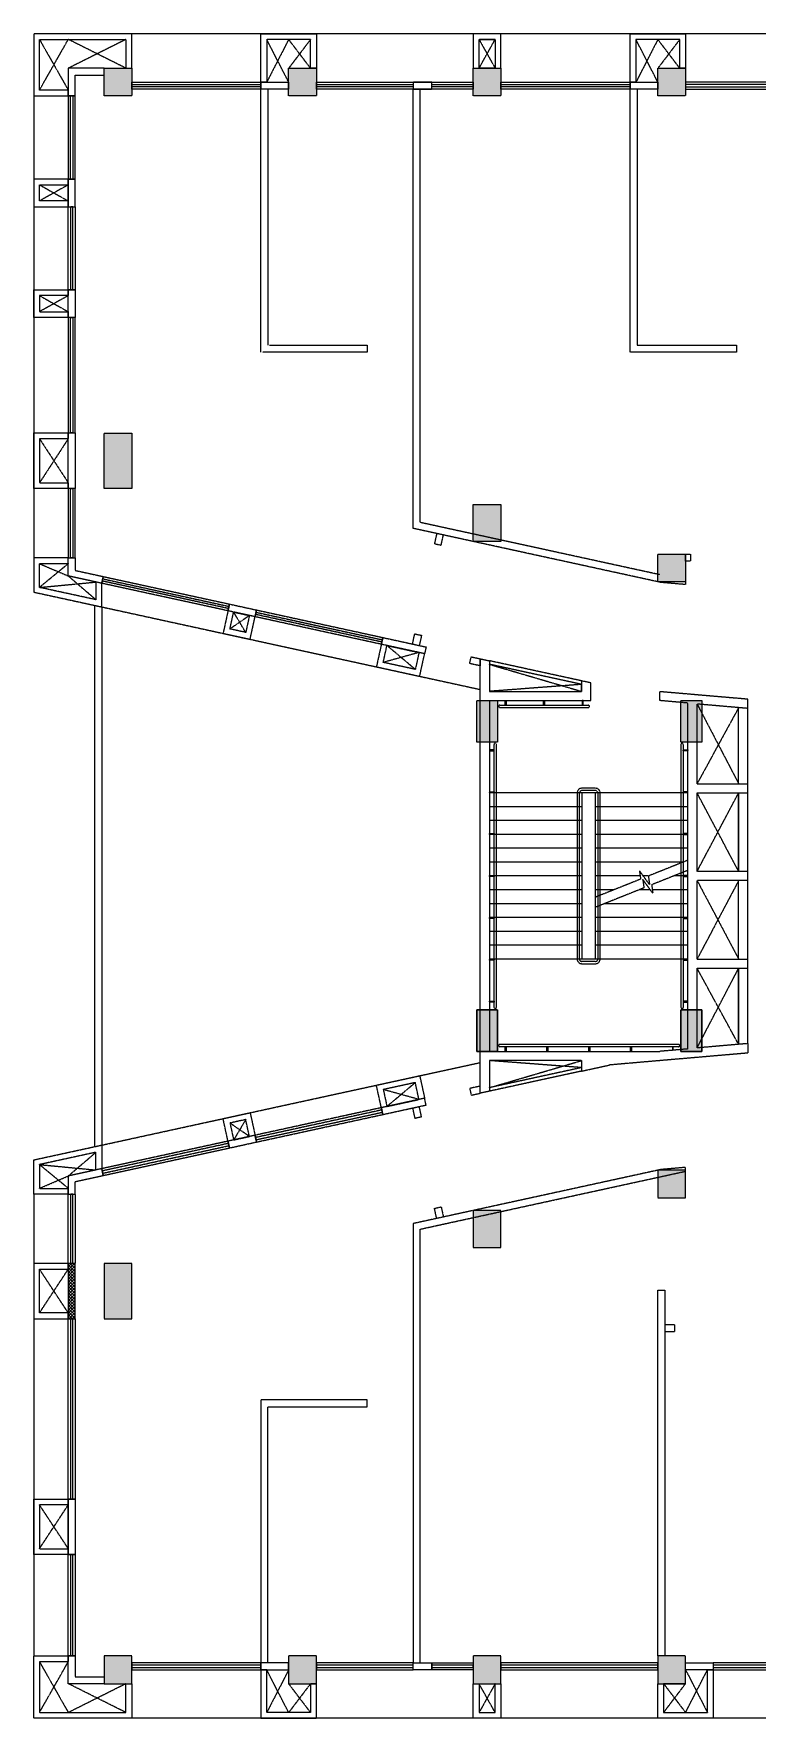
# Model space of a CAD drawing. Header units: millimetres. Extents: x -661525 to 498941, y 282148 to 1359693.
# Drawn here: x -301665 to -285985, y 640621 to 677121 of the extents above; entities that cross this region are included whole.
import ezdxf

# ---------------------------------------------------------------- set-up
doc = ezdxf.new("R2010")
doc.units = ezdxf.units.MM
doc.header["$LTSCALE"] = 2.5
doc.linetypes.add('CENTER', pattern=[2, 1.25, -0.25, 0.25, -0.25])
doc.layers.get('0').update_dxf_attribs({"linetype": 'CONTINUOUS'})
doc.layers.add('A-ANNO-GRID', color=5, linetype='CENTER')

# ---------------------------------------------------------------- blocks, each defined once
blk = doc.blocks.new('key')
h = blk.add_hatch(color=252)
h.dxf.hatch_style = 1
h.paths.add_polyline_path([(3332441, 685894), (3333041, 685894), (3333041, 685294), (3332441, 685294)])
h = blk.add_hatch(color=252)
h.dxf.hatch_style = 1
h.paths.add_polyline_path([(3336441, 685894), (3337041, 685894), (3337041, 685294), (3336441, 685294)])
h = blk.add_hatch(color=252)
h.dxf.hatch_style = 1
h.paths.add_polyline_path([(3340441, 685894), (3341041, 685894), (3341041, 685294), (3340441, 685294)])
h = blk.add_hatch(color=252)
h.dxf.hatch_style = 1
h.paths.add_polyline_path([(3344441, 685894), (3345041, 685894), (3345041, 685294), (3344441, 685294)])
h = blk.add_hatch(color=252)
h.dxf.hatch_style = 1
h.paths.add_polyline_path([(3332441, 677986), (3333041, 677986), (3333041, 676786), (3332441, 676786)])
h = blk.add_hatch(color=252)
h.dxf.hatch_style = 1
h.paths.add_polyline_path([(3340441, 676441), (3341041, 676441), (3341041, 675641), (3340441, 675641)])
h = blk.add_hatch(color=252)
h.dxf.hatch_style = 1
h.paths.add_polyline_path([(3344441, 675368), (3345041, 675368), (3345041, 674768), (3344441, 674768)])
h = blk.add_hatch(color=252)
h.dxf.hatch_style = 1
h.paths.add_polyline_path([(3340516, 672194), (3340966, 672194), (3340966, 671294), (3340516, 671294)])
h = blk.add_hatch(color=252)
h.dxf.hatch_style = 1
h.paths.add_polyline_path([(3344941, 672194), (3345391, 672194), (3345391, 671294), (3344941, 671294)])
h = blk.add_hatch(color=252)
h.dxf.hatch_style = 1
h.paths.add_polyline_path([(3340516, 664594), (3340966, 664594), (3340966, 665494), (3340516, 665494)])
h = blk.add_hatch(color=252)
h.dxf.hatch_style = 1
h.paths.add_polyline_path([(3344941, 664594), (3345391, 664594), (3345391, 665494), (3344941, 665494)])
h = blk.add_hatch(color=252)
h.dxf.hatch_style = 1
h.paths.add_polyline_path([(3344441, 661419), (3345041, 661419), (3345041, 662019), (3344441, 662019)])
h = blk.add_hatch(color=252)
h.dxf.hatch_style = 1
h.paths.add_polyline_path([(3340441, 660346), (3341041, 660346), (3341041, 661146), (3340441, 661146)])
h = blk.add_hatch()
h.set_pattern_fill('ANSI37', color=252, scale=15, style=0)
h.set_pattern_definition([(45, (3984066.85, -205581.88), (-33.6759605, 33.6759605), []), (135, (3984066.85, -205581.88), (-33.6759605, -33.6759605), [])])
h.paths.add_polyline_path([(3331816, 660001), (3331666, 660001), (3331666, 658801), (3331816, 658801)])
h = blk.add_hatch(color=252)
h.dxf.hatch_style = 1
h.paths.add_polyline_path([(3332441, 658801), (3333041, 658801), (3333041, 660001), (3332441, 660001)])
h = blk.add_hatch(color=252)
h.dxf.hatch_style = 1
h.paths.add_polyline_path([(3332441, 650894), (3333041, 650894), (3333041, 651494), (3332441, 651494)])
h = blk.add_hatch(color=252)
h.dxf.hatch_style = 1
h.paths.add_polyline_path([(3336441, 650894), (3337041, 650894), (3337041, 651494), (3336441, 651494)])
h = blk.add_hatch(color=252)
h.dxf.hatch_style = 1
h.paths.add_polyline_path([(3340441, 650894), (3341041, 650894), (3341041, 651494), (3340441, 651494)])
h = blk.add_hatch(color=252)
h.dxf.hatch_style = 1
h.paths.add_polyline_path([(3344441, 650894), (3345041, 650894), (3345041, 651494), (3344441, 651494)])
at = {"color": 252}
for p, q in [((3348441, 686644), (3333041, 686644)), ((3335841, 679744), (3335841, 685444)), ((3335991, 685444), (3335991, 679894)), ((3339141, 675924), (3339141, 685444)), ((3343841, 679744), (3343841, 685444)), ((3343991, 685444), (3343991, 679894)), ((3338141, 679744), (3335877, 679744)), ((3336027, 679894), (3338141, 679894)), ((3338141, 679894), (3338141, 679744)), ((3346148, 679744), (3343841, 679744)), ((3343991, 679894), (3346148, 679894)), ((3346148, 679894), (3346148, 679744)), ((3344507, 674754), (3339141, 675924)), ((3345041, 674708), (3344507, 674754)), ((3345041, 674768), (3345041, 674708)), ((3332241, 662531), (3332241, 674256)), ((3332391, 674224), (3340591, 672435)), ((3332391, 674224), (3332391, 662563)), ((3342786, 672622), (3340791, 673057)), ((3342786, 672545), (3340791, 672980)), ((3340791, 672394), (3342786, 672394)), ((3342986, 672194), (3342986, 672394)), ((3344486, 672394), (3344495, 672394)), ((3344486, 672194), (3344486, 672394)), ((3344486, 672394), (3346391, 672230)), ((3340791, 672194), (3340791, 664594)), ((3341016, 672094), (3342936, 672094)), ((3341016, 672044), (3342936, 672044)), ((3345091, 672141), (3344486, 672194)), ((3345091, 664646), (3345091, 672141)), ((3345291, 670394), (3345291, 672119)), ((3346391, 672024), (3345291, 672119)), ((3346191, 670394), (3346191, 672042)), ((3346391, 672024), (3346391, 672230)), ((3346391, 670394), (3346391, 672024)), ((3340891, 665544), (3340891, 671244)), ((3340941, 665544), (3340941, 671244)), ((3344941, 671244), (3344941, 665544)), ((3344991, 671244), (3344991, 665544)), ((3345091, 670194), (3340791, 670194)), ((3342691, 670194), (3342691, 666594)), ((3342741, 666594), (3342741, 670194)), ((3343091, 670294), (3342791, 670294)), ((3343091, 670244), (3342791, 670244)), ((3342791, 670194), (3342791, 666594)), ((3343091, 666594), (3343091, 670194)), ((3343141, 670194), (3343141, 666594)), ((3343191, 666594), (3343191, 670194)), ((3345291, 670394), (3346391, 670394)), ((3345291, 668494), (3345291, 670194)), ((3345291, 670194), (3346391, 670194)), ((3346191, 668494), (3346191, 670194)), ((3346391, 668494), (3346391, 670194)), ((3342791, 669894), (3340791, 669894)), ((3345091, 669894), (3343091, 669894)), ((3342791, 669594), (3340791, 669594)), ((3345091, 669594), (3343091, 669594)), ((3342791, 669294), (3340791, 669294)), ((3345091, 669294), (3343091, 669294)), ((3342791, 668994), (3340791, 668994)), ((3342791, 668694), (3340791, 668694)), ((3345091, 668994), (3343091, 668994)), ((3344988, 668694), (3343091, 668694)), ((3342791, 668394), (3340791, 668394)), ((3344058, 668394), (3343091, 668394)), ((3344238, 668394), (3344126, 668394)), ((3345091, 668394), (3344784, 668394)), ((3346391, 668494), (3345291, 668494)), ((3342791, 668094), (3340791, 668094)), ((3343488, 668094), (3343091, 668094)), ((3344278, 668094), (3344034, 668094)), ((3345091, 668094), (3344321, 668094)), ((3345291, 666594), (3345291, 668294)), ((3346391, 668294), (3345291, 668294)), ((3346191, 666594), (3346191, 668294)), ((3346391, 666594), (3346391, 668294)), ((3342791, 667794), (3340791, 667794)), ((3345091, 667794), (3343284, 667794)), ((3342791, 667494), (3340791, 667494)), ((3345091, 667494), (3343091, 667494)), ((3342791, 667194), (3340791, 667194)), ((3342791, 666894), (3340791, 666894)), ((3345091, 667194), (3343091, 667194)), ((3345091, 666894), (3343091, 666894)), ((3345091, 666594), (3340791, 666594)), ((3343091, 666544), (3342791, 666544)), ((3342791, 666494), (3343091, 666494)), ((3345291, 666594), (3346391, 666594)), ((3345291, 664668), (3345291, 666394)), ((3345291, 666394), (3346391, 666394)), ((3346191, 664745), (3346191, 666394)), ((3346391, 664763), (3346391, 666394)), ((3344891, 664744), (3341016, 664744)), ((3344891, 664694), (3341016, 664694)), ((3346391, 664763), (3345291, 664668)), ((3346391, 664763), (3346391, 664557)), ((3332391, 662563), (3340591, 664352)), ((3340791, 664594), (3344486, 664594)), ((3346391, 664557), (3343396, 664299)), ((3345091, 664646), (3344486, 664594)), ((3342786, 664242), (3340791, 663807)), ((3342786, 664165), (3340791, 663730)), ((3344507, 662033), (3339141, 660863)), ((3339291, 660742), (3345041, 661996)), ((3345041, 662080), (3344507, 662033)), ((3345041, 661996), (3345041, 662080)), ((3330916, 661501), (3330916, 651494)), ((3339141, 660863), (3339141, 651344)), ((3339291, 651344), (3339291, 660742)), ((3344801, 658669), (3344591, 658669)), ((3344801, 658519), (3344591, 658519)), ((3344801, 658669), (3344801, 658519)), ((3363266, 650144), (3333041, 650144))]:
    blk.add_line(p, q, dxfattribs=at)
for points in [[(3332916, 685894), (3333041, 685894), (3333041, 686644), (3330916, 686644), (3330916, 685294), (3331666, 685294), (3331666, 685419), (3331041, 685419), (3331041, 686519), (3332916, 686519)], [(3340566, 686519), (3340916, 686519), (3340916, 685894), (3341041, 685894), (3341041, 686644), (3340441, 686644), (3340441, 685894), (3340566, 685894)], [(3340916, 686519), (3340566, 686519), (3340916, 685894), (3340566, 685894)], [(3332441, 685894), (3331666, 685894), (3331666, 685294), (3331816, 685294), (3331816, 685744), (3332441, 685744)], [(3332441, 685894), (3333041, 685894), (3333041, 685294), (3332441, 685294)], [(3336441, 685894), (3337041, 685894), (3337041, 685294), (3336441, 685294)], [(3340441, 685894), (3341041, 685894), (3341041, 685294), (3340441, 685294)], [(3344441, 685894), (3345041, 685894), (3345041, 685294), (3344441, 685294)], [(3335841, 685444), (3333041, 685444), (3333041, 685594), (3335841, 685594)], [(3333041, 685544), (3335841, 685544), (3335841, 685494), (3333041, 685494)], [(3340441, 685444), (3337041, 685444), (3337041, 685594), (3340441, 685594)], [(3337041, 685544), (3339141, 685544), (3339141, 685494), (3337041, 685494)], [(3339541, 685544), (3340441, 685544), (3340441, 685494), (3339541, 685494)], [(3343841, 685444), (3341041, 685444), (3341041, 685594), (3343841, 685594)], [(3341041, 685544), (3343841, 685544), (3343841, 685494), (3341041, 685494)], [(3345041, 685444), (3347148, 685443), (3347148, 685593), (3345041, 685594)], [(3347148, 685544), (3345041, 685544), (3345041, 685494), (3347148, 685494)], [(3331666, 683494), (3331816, 683494), (3331816, 685294), (3331666, 685294)], [(3331716, 683494), (3331716, 685294), (3331766, 685294), (3331766, 683494)], [(3331041, 683369), (3331666, 683369), (3331666, 683494), (3330916, 683494), (3330916, 682894), (3331666, 682894), (3331666, 683019), (3331041, 683019)], [(3331816, 683494), (3331666, 683494), (3331666, 682894), (3331816, 682894)], [(3331666, 682894), (3331816, 682894), (3331816, 681094), (3331666, 681094)], [(3331716, 682894), (3331716, 681094), (3331766, 681094), (3331766, 682894)], [(3331041, 680619), (3331666, 680619), (3331666, 680494), (3330916, 680494), (3330916, 681094), (3331666, 681094), (3331666, 680969), (3331041, 680969)], [(3331816, 680494), (3331666, 680494), (3331666, 681094), (3331816, 681094)], [(3331666, 677994), (3331816, 677994), (3331816, 680494), (3331666, 680494)], [(3331716, 677994), (3331716, 680494), (3331766, 680494), (3331766, 677994)], [(3331041, 676911), (3331666, 676911), (3331666, 676786), (3330916, 676786), (3330916, 677994), (3331666, 677994), (3331666, 677869), (3331041, 677869)], [(3331666, 677994), (3331816, 677994), (3331816, 676786), (3331816, 676786), (3331666, 676786)], [(3332441, 677986), (3333041, 677986), (3333041, 676786), (3332441, 676786)], [(3331666, 675286), (3331816, 675286), (3331816, 676786), (3331666, 676786)], [(3331716, 675286), (3331716, 676786), (3331766, 676786), (3331766, 675286)], [(3340441, 676441), (3341041, 676441), (3341041, 675641), (3340441, 675641)], [(3331041, 674646), (3331041, 675161), (3331666, 675161), (3331666, 675286), (3330916, 675286), (3330916, 674545), (3332391, 674224), (3332391, 674735), (3332266, 674763), (3332266, 674379)], [(3332391, 674735), (3331666, 674894), (3331666, 675286), (3331816, 675286), (3331816, 675014), (3332423, 674882)], [(3344441, 675368), (3345041, 675368), (3345041, 674768), (3344441, 674768)], [(3332423, 674882), (3335159, 674285), (3335127, 674139), (3332391, 674735)], [(3332402, 674784), (3332412, 674833), (3335148, 674236), (3335137, 674188)], [(3335745, 674157), (3338481, 673561), (3338449, 673414), (3335713, 674011)], [(3335249, 674112), (3335127, 674139), (3335020, 673650), (3335606, 673522), (3335713, 674011), (3335591, 674037), (3335511, 673671), (3335169, 673746)], [(3335724, 674060), (3335734, 674109), (3338470, 673512), (3338459, 673463)], [(3339387, 673210), (3338449, 673414), (3338481, 673561), (3339419, 673356)], [(3338491, 673021), (3338571, 673388), (3338449, 673414), (3338342, 672926), (3339280, 672721), (3339387, 673210), (3339264, 673236), (3339185, 672870)], [(3340966, 671294), (3340516, 671294), (3340516, 672194), (3340966, 672194)], [(3341151, 672094), (3341131, 672094), (3341131, 672194), (3341151, 672194)], [(3341986, 672094), (3341966, 672094), (3341966, 672194), (3341986, 672194)], [(3342801, 672094), (3342821, 672094), (3342821, 672194), (3342801, 672194)], [(3345391, 671294), (3344941, 671294), (3344941, 672194), (3345391, 672194)], [(3340891, 671129), (3340791, 671129), (3340791, 671109), (3340891, 671109)], [(3344991, 671129), (3345091, 671129), (3345091, 671109), (3344991, 671109)], [(3340891, 670200), (3340791, 670200), (3340791, 670220), (3340891, 670220)], [(3344991, 670200), (3345091, 670200), (3345091, 670220), (3344991, 670220)], [(3340891, 669292), (3340791, 669292), (3340791, 669312), (3340891, 669312)], [(3344991, 669292), (3345091, 669292), (3345091, 669312), (3344991, 669312)], [(3340891, 668384), (3340791, 668384), (3340791, 668404), (3340891, 668404)], [(3344991, 668384), (3345091, 668384), (3345091, 668404), (3344991, 668404)], [(3340891, 667475), (3340791, 667475), (3340791, 667495), (3340891, 667495)], [(3344991, 667475), (3345091, 667475), (3345091, 667495), (3344991, 667495)], [(3340891, 666567), (3340791, 666567), (3340791, 666587), (3340891, 666587)], [(3344991, 666567), (3345091, 666567), (3345091, 666587), (3344991, 666587)], [(3340966, 664594), (3340516, 664594), (3340516, 665494), (3340966, 665494)], [(3340891, 665659), (3340791, 665659), (3340791, 665679), (3340891, 665679)], [(3345391, 664594), (3344941, 664594), (3344941, 665494), (3345391, 665494)], [(3344991, 665659), (3345091, 665659), (3345091, 665679), (3344991, 665679)], [(3341151, 664694), (3341151, 664594), (3341131, 664594), (3341131, 664694)], [(3342057, 664694), (3342057, 664594), (3342037, 664594), (3342037, 664694)], [(3342964, 664694), (3342964, 664594), (3342944, 664594), (3342944, 664694)], [(3343870, 664694), (3343870, 664594), (3343850, 664594), (3343850, 664694)], [(3344756, 664694), (3344756, 664617), (3344776, 664619), (3344776, 664694)], [(3338491, 663766), (3338571, 663400), (3338449, 663373), (3338342, 663861), (3339280, 664066), (3339387, 663578), (3339264, 663551), (3339185, 663917)], [(3339387, 663578), (3338449, 663373), (3338481, 663226), (3339419, 663431)], [(3335249, 662675), (3335127, 662648), (3335020, 663137), (3335606, 663265), (3335713, 662776), (3335591, 662750), (3335511, 663116), (3335169, 663041)], [(3335745, 662630), (3338481, 663226), (3338449, 663373), (3335713, 662776)], [(3335724, 662727), (3335734, 662679), (3338470, 663275), (3338459, 663324)], [(3331041, 662141), (3331041, 661626), (3331666, 661626), (3331666, 661501), (3330916, 661501), (3330916, 662242), (3332391, 662563), (3332391, 662052), (3332266, 662024), (3332266, 662408)], [(3332423, 661905), (3335159, 662502), (3335127, 662648), (3332391, 662052)], [(3332402, 662003), (3332412, 661954), (3335148, 662551), (3335137, 662600)], [(3344441, 661419), (3345041, 661419), (3345041, 662019), (3344441, 662019)], [(3331666, 661501), (3331816, 661501), (3331816, 660001), (3331666, 660001)], [(3331716, 661501), (3331716, 660001), (3331766, 660001), (3331766, 661501)], [(3340441, 660346), (3341041, 660346), (3341041, 661146), (3340441, 661146)], [(3331041, 659876), (3331666, 659876), (3331666, 660001), (3330916, 660001), (3330916, 658801), (3331666, 658801), (3331666, 658926), (3331041, 658926)], [(3331816, 660001), (3331666, 660001), (3331666, 658801), (3331816, 658801), (3331816, 660001)], [(3332441, 658801), (3333041, 658801), (3333041, 660001), (3332441, 660001)], [(3331666, 658801), (3331816, 658801), (3331816, 654894), (3331666, 654894)], [(3331716, 658801), (3331716, 654894), (3331766, 654894), (3331766, 658801)], [(3331041, 653819), (3331666, 653819), (3331666, 653694), (3330916, 653694), (3330916, 654894), (3331666, 654894), (3331666, 654769), (3331041, 654769)], [(3331816, 653694), (3331666, 653694), (3331666, 654894), (3331816, 654894)], [(3331666, 653694), (3331816, 653694), (3331816, 651494), (3331666, 651494)], [(3331716, 653694), (3331716, 651494), (3331766, 651494), (3331766, 653694)], [(3332916, 650894), (3333041, 650894), (3333041, 650144), (3330916, 650144), (3330916, 651494), (3331666, 651494), (3331666, 651369), (3331041, 651369), (3331041, 650269), (3332916, 650269)], [(3332441, 650894), (3331666, 650894), (3331666, 651494), (3331816, 651494), (3331816, 651044), (3332441, 651044)], [(3332441, 650894), (3333041, 650894), (3333041, 651494), (3332441, 651494)], [(3335841, 651344), (3333041, 651344), (3333041, 651194), (3335841, 651194)], [(3333041, 651244), (3335841, 651244), (3335841, 651294), (3333041, 651294)], [(3336441, 650894), (3337041, 650894), (3337041, 651494), (3336441, 651494)], [(3339141, 651344), (3337041, 651344), (3337041, 651194), (3339141, 651194)], [(3337041, 651244), (3339141, 651244), (3339141, 651294), (3337041, 651294)], [(3339541, 651344), (3340441, 651344), (3340441, 651194), (3339541, 651194)], [(3339541, 651244), (3340441, 651244), (3340441, 651294), (3339541, 651294)], [(3340441, 650894), (3341041, 650894), (3341041, 651494), (3340441, 651494)], [(3344441, 651344), (3341041, 651344), (3341041, 651194), (3344441, 651194)], [(3341041, 651244), (3344441, 651244), (3344441, 651294), (3341041, 651294)], [(3344441, 650894), (3345041, 650894), (3345041, 651494), (3344441, 651494)], [(3348441, 651344), (3345641, 651344), (3345641, 651194), (3348441, 651194)], [(3345641, 651244), (3348441, 651244), (3348441, 651294), (3345641, 651294)], [(3340566, 650269), (3340916, 650269), (3340566, 650894), (3340916, 650894)]]:
    blk.add_lwpolyline(points, close=True, dxfattribs=at)
for points in [[(3335841, 685594), (3335841, 686644), (3337041, 686644), (3337041, 685894), (3336916, 685894), (3336916, 686519), (3335966, 686519), (3335966, 685594), (3335841, 685594)], [(3343841, 685594), (3343841, 686644), (3345041, 686644), (3345041, 685894), (3344916, 685894), (3344916, 686519), (3343966, 686519), (3343966, 685594), (3343841, 685594)], [(3331041, 686519), (3331666, 685419), (3331041, 685419), (3331666, 686519)], [(3332916, 685894), (3331666, 686519), (3332916, 686519), (3331666, 685894)], [(3336441, 686519), (3335966, 685594), (3336441, 685594), (3335966, 686519)], [(3336916, 686519), (3336441, 685894), (3336916, 685894), (3336441, 686519)], [(3344441, 686519), (3343966, 685594), (3344441, 685594), (3343966, 686519)], [(3344916, 686519), (3344441, 685894), (3344916, 685894), (3344441, 686519)], [(3336441, 685444), (3335841, 685444), (3335841, 685594), (3336441, 685594), (3336441, 685444)], [(3339141, 685444), (3339541, 685444), (3339541, 685594), (3339141, 685594), (3339141, 685444)], [(3344441, 685444), (3343841, 685444), (3343841, 685594), (3344441, 685594), (3344441, 685444)], [(3344441, 685644), (3344441, 685644)], [(3330916, 685294), (3330916, 675286)], [(3344477, 674922), (3339291, 676053), (3339291, 685444)], [(3331041, 683369), (3331666, 683019), (3331666, 683369), (3331041, 683019)], [(3331041, 680969), (3331666, 680619), (3331666, 680969), (3331041, 680619)], [(3331041, 677869), (3331666, 676911), (3331666, 677869), (3331041, 676911)], [(3339648, 675814), (3339600, 675594), (3339746, 675562), (3339794, 675782)], [(3345041, 675368), (3345148, 675368), (3345148, 675218), (3345041, 675218), (3345041, 675368)], [(3331041, 675161), (3331666, 674894), (3331666, 675161), (3331041, 674646)], [(3331041, 674646), (3332266, 674763), (3331666, 674894), (3332266, 674379)], [(3335713, 674011), (3335127, 674139), (3335159, 674285), (3335745, 674157), (3335713, 674011)], [(3335511, 673671), (3335249, 674112), (3335591, 674037), (3335169, 673746)], [(3339125, 673420), (3339173, 673640), (3339320, 673608), (3339272, 673388)], [(3339185, 672870), (3338571, 673388), (3339264, 673236), (3338491, 673021)], [(3340364, 672996), (3340396, 673143), (3340591, 673100), (3340591, 672947), (3340364, 672996)], [(3342786, 664394), (3340791, 664394), (3340791, 663730), (3340591, 663687), (3340591, 673100), (3340791, 673057), (3340791, 672394)], [(3340791, 672980), (3342786, 672394), (3342786, 672545), (3340791, 672394)], [(3342986, 672394), (3342986, 672578), (3342786, 672622), (3342786, 672394)], [(3340516, 672194), (3340966, 672194), (3340966, 671294), (3340516, 671294), (3340516, 672194)], [(3340791, 672194), (3342986, 672194)], [(3344941, 672194), (3345391, 672194), (3345391, 671294), (3344941, 671294), (3344941, 672194)], [(3345291, 672119), (3346191, 670394), (3346191, 672042), (3345291, 670394)], [(3345291, 668494), (3346191, 670194), (3346191, 668494), (3345291, 670194)], [(3346391, 670194), (3346391, 670394)], [(3345091, 668735), (3344235, 668392), (3344260, 668208), (3344042, 668509), (3344067, 668325), (3343091, 667935)], [(3345091, 668516), (3344306, 668203), (3344332, 668019), (3344114, 668320), (3344139, 668136), (3343091, 667716)], [(3346391, 668294), (3346391, 668494)], [(3345291, 668294), (3346191, 666594), (3346191, 668294), (3345291, 666594)], [(3346391, 666394), (3346391, 666594)], [(3345291, 664668), (3346191, 666394), (3346191, 664745), (3345291, 666394)], [(3340516, 664594), (3340966, 664594), (3340966, 665494), (3340516, 665494), (3340516, 664594)], [(3344941, 664594), (3345391, 664594), (3345391, 665494), (3344941, 665494), (3344941, 664594)], [(3340791, 663807), (3342786, 664394), (3342786, 664242), (3340791, 664394)], [(3342786, 664394), (3342786, 664165), (3343396, 664299)], [(3339185, 663917), (3338571, 663400), (3339264, 663551), (3338491, 663766)], [(3340396, 663644), (3340591, 663687), (3340591, 663840), (3340364, 663791), (3340396, 663644)], [(3339125, 663367), (3339173, 663147), (3339320, 663179), (3339272, 663399)], [(3335511, 663116), (3335249, 662675), (3335591, 662750), (3335169, 663041)], [(3335713, 662776), (3335127, 662648), (3335159, 662502), (3335745, 662630), (3335713, 662776)], [(3331041, 662141), (3332266, 662024), (3331666, 661894), (3332266, 662408)], [(3331041, 661626), (3331666, 661894), (3331666, 661626), (3331041, 662141)], [(3331666, 661501), (3331816, 661501), (3331816, 661773), (3332423, 661905), (3332391, 662052), (3331666, 661894), (3331666, 661501), (3331666, 661626)], [(3339648, 660973), (3339600, 661193), (3339746, 661225), (3339794, 661005)], [(3331041, 658926), (3331666, 659876), (3331666, 658926), (3331041, 659876)], [(3344441, 651494), (3344441, 659419), (3344591, 659419), (3344591, 651494), (3344441, 651494)], [(3335991, 651344), (3335991, 656894), (3338141, 656894), (3338141, 657044), (3335841, 657044), (3335841, 651344)], [(3331041, 653819), (3331666, 654769), (3331666, 653819), (3331041, 654769)], [(3331041, 650269), (3331666, 651369), (3331041, 651369), (3331666, 650269)], [(3336441, 651344), (3335841, 651344), (3335841, 651194), (3336441, 651194), (3336441, 651344)], [(3335841, 651194), (3335841, 650144), (3337041, 650144), (3337041, 650894), (3336916, 650894), (3336916, 650269), (3335966, 650269), (3335966, 651194), (3335841, 651194)], [(3336441, 650269), (3335966, 651194), (3336441, 651194), (3335966, 650269)], [(3339141, 651344), (3339541, 651344), (3339541, 651194), (3339141, 651194), (3339141, 651344)], [(3345641, 651194), (3345641, 650144), (3344441, 650144), (3344441, 650894), (3344566, 650894), (3344566, 650269), (3345516, 650269), (3345516, 651194), (3345641, 651194)], [(3345041, 651344), (3345641, 651344), (3345641, 651194), (3345041, 651194), (3345041, 651344)], [(3345041, 650269), (3345516, 651194), (3345041, 651194), (3345516, 650269)], [(3332916, 650894), (3331666, 650269), (3332916, 650269), (3331666, 650894)], [(3336916, 650269), (3336441, 650894), (3336916, 650894), (3336441, 650269)], [(3340441, 650894), (3340566, 650894), (3340566, 650269), (3340916, 650269), (3340916, 650894), (3341041, 650894), (3341041, 650144), (3340441, 650144), (3340441, 650894)], [(3344566, 650269), (3345041, 650894), (3344566, 650894), (3345041, 650269)]]:
    blk.add_lwpolyline(points, dxfattribs=at)
for centre, radius, start, end in [((3341016, 672069), 25, 90, 270), ((3342936, 672069), 25, 270, 90), ((3340916, 671244), 25, 0, 180), ((3344966, 671244), 25, 0, 180), ((3342791, 670194), 100, 90, 180), ((3342791, 670194), 50, 90, 180), ((3343091, 670194), 100, 0, 90), ((3343091, 670194), 50, 0, 90), ((3342791, 666594), 100, 180, 270), ((3342791, 666594), 50, 180, 270), ((3343091, 666594), 100, 270, 0), ((3343091, 666594), 50, 270, 0), ((3340916, 665544), 25, 180, 0), ((3344966, 665544), 25, 180, 0), ((3341016, 664719), 25, 90, 270), ((3344891, 664719), 25, 270, 90)]:
    blk.add_arc(centre, radius, start, end, dxfattribs=at)

msp = doc.modelspace()

# ---------------------------------------------------------------- block references
at = {"layer": 'A-ANNO-GRID', "rotation": 359.9999999999999}
msp.add_blockref('key', (-3632580.8, -9522.4), dxfattribs=at)

doc.saveas('drawing.dxf')
